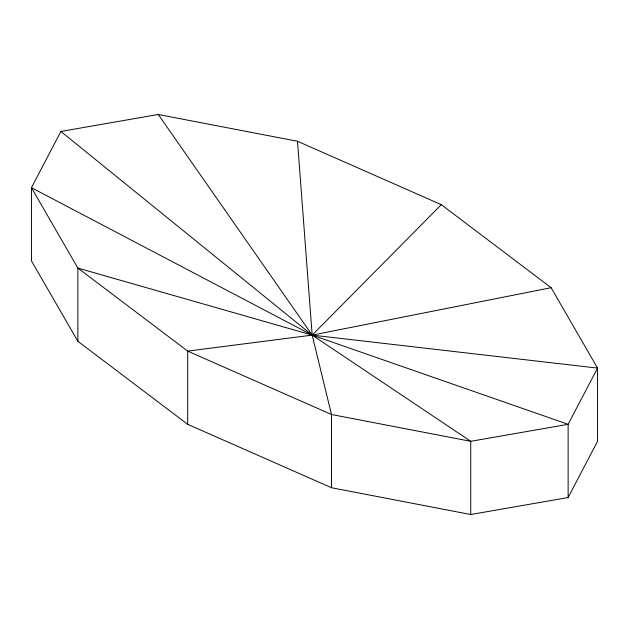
<?xml version="1.0" encoding="UTF-8"?>
<svg xmlns="http://www.w3.org/2000/svg" width="629" height="629" viewBox="0 0 629 629"><rect width="100%" height="100%" fill="white"/><g stroke="black" fill="none" stroke-linecap="round" stroke-linejoin="round"><path stroke-width="0.94" d="M60.879 131.461L31.45 187.686L31.45 260.901L77.87 341.295L187.686 424.323L331.491 487.727L470.736 514.522L568.121 497.539L597.55 441.314L597.55 368.099L551.13 287.705L441.314 204.677L297.509 141.273L158.264 114.478L60.879 131.461L312.173 335.115L470.736 441.306L568.121 424.323L597.55 368.099L312.173 335.115L77.87 268.08L31.45 187.686L312.173 335.115L568.121 424.323L568.121 497.539M441.314 204.677L312.173 335.115L187.686 351.108L77.87 268.08L77.87 341.295M551.13 287.705L312.173 335.115L158.264 114.478M297.509 141.273L312.173 335.115L331.491 414.511L331.491 487.727M470.736 514.522L470.736 441.306L331.491 414.511L187.686 351.108L187.686 424.323"/></g></svg>
